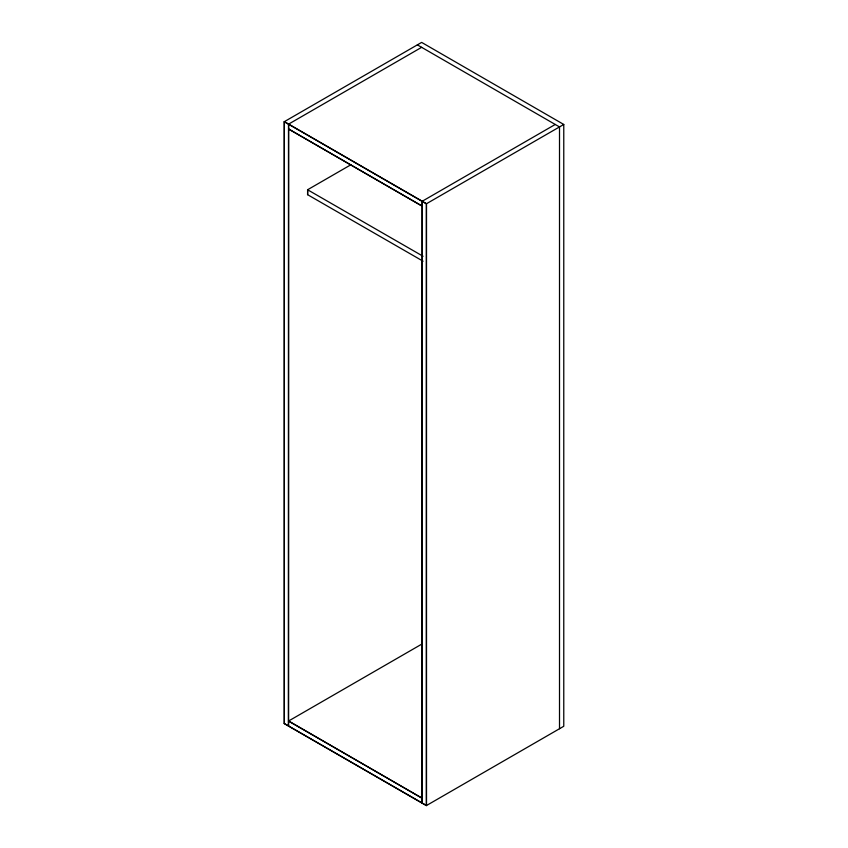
<?xml version="1.0" encoding="UTF-8"?>
<svg xmlns="http://www.w3.org/2000/svg" width="848" height="848" viewBox="0 0 848 848"><rect width="100%" height="100%" fill="white"/><g stroke="black" fill="none" stroke-linecap="round" stroke-linejoin="round"><path stroke-width="1.27" d="M284.228 121.73L421.636 42.4L563.772 124.465L563.772 726.27L426.364 805.6L284.228 723.535L284.228 121.73L426.364 203.796L563.772 124.465M421.636 47.329L288.49 124.19L288.49 725.994L288.638 124.105M423.067 261.195L307.591 194.68L307.591 189.761L351.061 164.66M307.591 194.68L307.729 189.676M555.239 124.465L422.103 201.326L422.103 803.141L422.251 201.252M284.228 723.535L426.512 805.515L426.512 203.711L284.366 121.646L284.366 723.45M421.636 644.204L288.49 721.076L422.103 798.212L288.638 720.991M417.364 44.859L559.51 126.924L559.51 728.729M307.591 189.761L423.067 256.266M426.364 203.796L426.364 805.6M421.636 260.272L421.636 645.169M288.638 129.034L422.251 206.17L288.638 129.034"/></g></svg>
